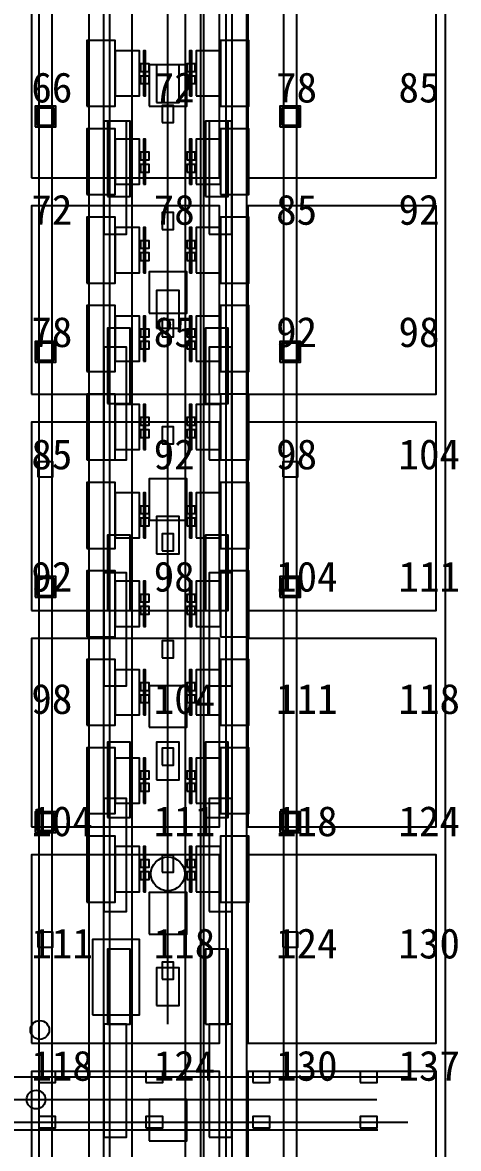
# Model space of a CAD drawing. Header units: metres. Extents: x -1640 to 1560, y -268 to 2338.
# Drawn here: x 274.5 to 297.7, y 1382.4 to 1442.2 of the extents above; entities that cross this region are included whole.
import ezdxf

# ---------------------------------------------------------------- set-up
doc = ezdxf.new("R2010")
doc.units = ezdxf.units.M
for name, color, linetype in [('1F_EHS_EXTINGUISHER_HYDRANT_CABINET_CONCEPT', 1, 'Continuous'), ('1F_PUMP', 2, 'Continuous'), ('1F_SCR', 3, 'Continuous'), ('1F_STRUCT_COLUMN', 8, 'Continuous'), ('1F_ZONE', 3, 'Continuous'), ('2F_CSF_LATERAL_RACK_CONCEPT', 9, 'Continuous'), ('2F_RFG', 5, 'Continuous'), ('2F_STRUCT_COLUMN', 8, 'Continuous'), ('2F_VMB', 6, 'Continuous'), ('2F_ZONE', 3, 'Continuous'), ('3F_CLEANROOM_OVERHEAD_PIPE_DUCT_CONCEPT', 9, 'Continuous'), ('3F_EHS_EGRESS_DIST_M', 2, 'Continuous'), ('3F_EHS_EXTINGUISHER_HYDRANT_CABINET_CONCEPT', 1, 'Continuous'), ('3F_EHS_GAS_DETECTOR', 6, 'Continuous'), ('3F_FOUP', 5, 'Continuous'), ('3F_METRO', 2, 'Continuous'), ('3F_OHT', 9, 'Continuous'), ('3F_OHTV', 1, 'Continuous'), ('3F_STK', 3, 'Continuous'), ('3F_STRUCT_COLUMN', 8, 'Continuous'), ('3F_TBAR', 6, 'Continuous'), ('3F_ZONE', 3, 'Continuous'), ('4F_FFU', 1, 'Continuous'), ('4F_STRUCT_PLENUM_TRUSS_CONCEPT', 9, 'Continuous'), ('4F_ZONE', 3, 'Continuous'), ('5F_EHS_EXTINGUISHER_HYDRANT_CABINET_CONCEPT', 1, 'Continuous'), ('5F_PUMP', 2, 'Continuous'), ('5F_SCR', 3, 'Continuous'), ('5F_STRUCT_COLUMN', 8, 'Continuous'), ('5F_ZONE', 3, 'Continuous'), ('6F_CSF_LATERAL_RACK_CONCEPT', 9, 'Continuous'), ('6F_RFG', 5, 'Continuous'), ('6F_STRUCT_COLUMN', 8, 'Continuous'), ('6F_VMB', 6, 'Continuous'), ('6F_ZONE', 3, 'Continuous'), ('7F_CLEANROOM_OVERHEAD_PIPE_DUCT_CONCEPT', 9, 'Continuous'), ('7F_EHS_EGRESS_DIST_M', 2, 'Continuous'), ('7F_EHS_EXTINGUISHER_HYDRANT_CABINET_CONCEPT', 1, 'Continuous'), ('7F_EHS_GAS_DETECTOR', 6, 'Continuous'), ('7F_FOUP', 5, 'Continuous'), ('7F_METRO', 2, 'Continuous'), ('7F_OHT', 9, 'Continuous'), ('7F_OHTV', 1, 'Continuous'), ('7F_STK', 3, 'Continuous'), ('7F_STRUCT_COLUMN', 8, 'Continuous'), ('7F_TBAR', 6, 'Continuous'), ('7F_ZONE', 3, 'Continuous'), ('8F_FFU', 1, 'Continuous'), ('8F_STRUCT_PLENUM_TRUSS_CONCEPT', 9, 'Continuous'), ('8F_ZONE', 3, 'Continuous'), ('UTIL_GAS.BULK_CONCEPT', 2, 'Continuous'), ('UTIL_PCW.R_CONCEPT', 1, 'Continuous'), ('UTIL_PCW.S_CONCEPT', 6, 'Continuous')]:
    doc.layers.add(name, color=color, linetype=linetype)

msp = doc.modelspace()

# ---------------------------------------------------------------- linework, layer by layer
at = {"layer": '1F_EHS_EXTINGUISHER_HYDRANT_CABINET_CONCEPT'}
msp.add_circle((275.25, 1385), 0.5, dxfattribs=at)
at = {"layer": '1F_PUMP'}
for points in [[(279.05, 1433), (280.25, 1433), (280.25, 1437), (279.05, 1437)], [(284.25, 1433), (285.45, 1433), (285.45, 1437), (284.25, 1437)], [(279.05, 1422), (280.25, 1422), (280.25, 1426), (279.05, 1426)], [(284.25, 1422), (285.45, 1422), (285.45, 1426), (284.25, 1426)], [(279.05, 1411), (280.25, 1411), (280.25, 1415), (279.05, 1415)], [(284.25, 1411), (285.45, 1411), (285.45, 1415), (284.25, 1415)], [(279.05, 1400), (280.25, 1400), (280.25, 1404), (279.05, 1404)], [(284.25, 1400), (285.45, 1400), (285.45, 1404), (284.25, 1404)], [(279.05, 1389), (280.25, 1389), (280.25, 1393), (279.05, 1393)], [(284.25, 1389), (285.45, 1389), (285.45, 1393), (284.25, 1393)]]:
    msp.add_lwpolyline(points, close=True, dxfattribs=at)
at = {"layer": '1F_SCR'}
for points in [[(281.25, 1437.8), (283.25, 1437.8), (283.25, 1440), (281.25, 1440)], [(281.25, 1426.8), (283.25, 1426.8), (283.25, 1429), (281.25, 1429)], [(281.25, 1415.8), (283.25, 1415.8), (283.25, 1418), (281.25, 1418)], [(281.25, 1404.8), (283.25, 1404.8), (283.25, 1407), (281.25, 1407)], [(281.25, 1393.8), (283.25, 1393.8), (283.25, 1396), (281.25, 1396)], [(281.25, 1382.8), (283.25, 1382.8), (283.25, 1385), (281.25, 1385)]]:
    msp.add_lwpolyline(points, close=True, dxfattribs=at)
at = {"layer": '1F_STRUCT_COLUMN'}
for points in [[(275.2, 1436.7), (276.3, 1436.7), (276.3, 1437.8), (275.2, 1437.8)], [(288.2, 1436.7), (289.3, 1436.7), (289.3, 1437.8), (288.2, 1437.8)], [(275.2, 1424.2), (276.3, 1424.2), (276.3, 1425.3), (275.2, 1425.3)], [(288.2, 1424.2), (289.3, 1424.2), (289.3, 1425.3), (288.2, 1425.3)], [(275.2, 1411.7), (276.3, 1411.7), (276.3, 1412.8), (275.2, 1412.8)], [(288.2, 1411.7), (289.3, 1411.7), (289.3, 1412.8), (288.2, 1412.8)], [(275.2, 1399.2), (276.3, 1399.2), (276.3, 1400.3), (275.2, 1400.3)], [(288.2, 1399.2), (289.3, 1399.2), (289.3, 1400.3), (288.2, 1400.3)]]:
    msp.add_lwpolyline(points, close=True, dxfattribs=at)
at = {"layer": '1F_ZONE'}
msp.add_lwpolyline([(20.5, 1306), (297, 1306), (297, 1464), (20.5, 1464)], close=True, dxfattribs=at)
at = {"layer": '2F_CSF_LATERAL_RACK_CONCEPT'}
for points in [[(278.05, 1310), (278.85, 1310), (278.85, 1460), (278.05, 1460)], [(285.65, 1310), (286.45, 1310), (286.45, 1460), (285.65, 1460)]]:
    msp.add_lwpolyline(points, close=True, dxfattribs=at)
at = {"layer": '2F_RFG'}
for points in [[(278.85, 1431), (280.05, 1431), (280.05, 1437), (278.85, 1437)], [(284.45, 1431), (285.65, 1431), (285.65, 1437), (284.45, 1437)], [(278.85, 1419), (280.05, 1419), (280.05, 1425), (278.85, 1425)], [(284.45, 1419), (285.65, 1419), (285.65, 1425), (284.45, 1425)], [(278.85, 1407), (280.05, 1407), (280.05, 1413), (278.85, 1413)], [(284.45, 1407), (285.65, 1407), (285.65, 1413), (284.45, 1413)], [(278.85, 1395), (280.05, 1395), (280.05, 1401), (278.85, 1401)], [(284.45, 1395), (285.65, 1395), (285.65, 1401), (284.45, 1401)], [(278.85, 1383), (280.05, 1383), (280.05, 1389), (278.85, 1389)], [(284.45, 1383), (285.65, 1383), (285.65, 1389), (284.45, 1389)]]:
    msp.add_lwpolyline(points, close=True, dxfattribs=at)
at = {"layer": '2F_STRUCT_COLUMN'}
for points in [[(275.3, 1436.8), (276.2, 1436.8), (276.2, 1437.7), (275.3, 1437.7)], [(288.3, 1436.8), (289.2, 1436.8), (289.2, 1437.7), (288.3, 1437.7)], [(275.3, 1424.3), (276.2, 1424.3), (276.2, 1425.2), (275.3, 1425.2)], [(288.3, 1424.3), (289.2, 1424.3), (289.2, 1425.2), (288.3, 1425.2)], [(275.3, 1411.8), (276.2, 1411.8), (276.2, 1412.7), (275.3, 1412.7)], [(288.3, 1411.8), (289.2, 1411.8), (289.2, 1412.7), (288.3, 1412.7)], [(275.3, 1399.3), (276.2, 1399.3), (276.2, 1400.2), (275.3, 1400.2)], [(288.3, 1399.3), (289.2, 1399.3), (289.2, 1400.2), (288.3, 1400.2)]]:
    msp.add_lwpolyline(points, close=True, dxfattribs=at)
at = {"layer": '2F_VMB'}
for points in [[(281.65, 1438), (282.85, 1438), (282.85, 1440), (281.65, 1440)], [(281.65, 1426), (282.85, 1426), (282.85, 1428), (281.65, 1428)], [(281.65, 1414), (282.85, 1414), (282.85, 1416), (281.65, 1416)], [(281.65, 1402), (282.85, 1402), (282.85, 1404), (281.65, 1404)], [(281.65, 1390), (282.85, 1390), (282.85, 1392), (281.65, 1392)]]:
    msp.add_lwpolyline(points, close=True, dxfattribs=at)
at = {"layer": '2F_ZONE'}
msp.add_lwpolyline([(20.5, 1306), (297, 1306), (297, 1464), (20.5, 1464)], close=True, dxfattribs=at)
at = {"layer": '3F_CLEANROOM_OVERHEAD_PIPE_DUCT_CONCEPT'}
for points in [[(279.15, 1309), (280.35, 1309), (280.35, 1461), (279.15, 1461)], [(284.15, 1309), (285.35, 1309), (285.35, 1461), (284.15, 1461)]]:
    msp.add_lwpolyline(points, close=True, dxfattribs=at)
at = {"layer": '3F_EHS_EXTINGUISHER_HYDRANT_CABINET_CONCEPT'}
msp.add_circle((275.45, 1388.7), 0.5, dxfattribs=at)
at = {"layer": '3F_EHS_GAS_DETECTOR'}
msp.add_circle((282.25, 1397), 0.9, dxfattribs=at)
at = {"layer": '3F_FOUP'}
for points in [[(280.8, 1439.65), (281.25, 1439.65), (281.25, 1440.05), (280.8, 1440.05)], [(283.25, 1439.65), (283.7, 1439.65), (283.7, 1440.05), (283.25, 1440.05)], [(280.8, 1439), (281.25, 1439), (281.25, 1439.4), (280.8, 1439.4)], [(283.25, 1439), (283.7, 1439), (283.7, 1439.4), (283.25, 1439.4)], [(280.8, 1434.95), (281.25, 1434.95), (281.25, 1435.35), (280.8, 1435.35)], [(283.25, 1434.95), (283.7, 1434.95), (283.7, 1435.35), (283.25, 1435.35)], [(280.8, 1434.3), (281.25, 1434.3), (281.25, 1434.7), (280.8, 1434.7)], [(283.25, 1434.3), (283.7, 1434.3), (283.7, 1434.7), (283.25, 1434.7)], [(280.8, 1430.25), (281.25, 1430.25), (281.25, 1430.65), (280.8, 1430.65)], [(283.25, 1430.25), (283.7, 1430.25), (283.7, 1430.65), (283.25, 1430.65)], [(280.8, 1429.6), (281.25, 1429.6), (281.25, 1430), (280.8, 1430)], [(283.25, 1429.6), (283.7, 1429.6), (283.7, 1430), (283.25, 1430)], [(280.8, 1425.55), (281.25, 1425.55), (281.25, 1425.95), (280.8, 1425.95)], [(283.25, 1425.55), (283.7, 1425.55), (283.7, 1425.95), (283.25, 1425.95)], [(280.8, 1424.9), (281.25, 1424.9), (281.25, 1425.3), (280.8, 1425.3)], [(283.25, 1424.9), (283.7, 1424.9), (283.7, 1425.3), (283.25, 1425.3)], [(280.8, 1420.85), (281.25, 1420.85), (281.25, 1421.25), (280.8, 1421.25)], [(283.25, 1420.85), (283.7, 1420.85), (283.7, 1421.25), (283.25, 1421.25)], [(280.8, 1420.2), (281.25, 1420.2), (281.25, 1420.6), (280.8, 1420.6)], [(283.25, 1420.2), (283.7, 1420.2), (283.7, 1420.6), (283.25, 1420.6)], [(280.8, 1416.15), (281.25, 1416.15), (281.25, 1416.55), (280.8, 1416.55)], [(283.25, 1416.15), (283.7, 1416.15), (283.7, 1416.55), (283.25, 1416.55)], [(280.8, 1415.5), (281.25, 1415.5), (281.25, 1415.9), (280.8, 1415.9)], [(283.25, 1415.5), (283.7, 1415.5), (283.7, 1415.9), (283.25, 1415.9)], [(280.8, 1411.45), (281.25, 1411.45), (281.25, 1411.85), (280.8, 1411.85)], [(283.25, 1411.45), (283.7, 1411.45), (283.7, 1411.85), (283.25, 1411.85)], [(280.8, 1410.8), (281.25, 1410.8), (281.25, 1411.2), (280.8, 1411.2)], [(283.25, 1410.8), (283.7, 1410.8), (283.7, 1411.2), (283.25, 1411.2)], [(280.8, 1406.75), (281.25, 1406.75), (281.25, 1407.15), (280.8, 1407.15)], [(283.25, 1406.75), (283.7, 1406.75), (283.7, 1407.15), (283.25, 1407.15)], [(280.8, 1406.1), (281.25, 1406.1), (281.25, 1406.5), (280.8, 1406.5)], [(283.25, 1406.1), (283.7, 1406.1), (283.7, 1406.5), (283.25, 1406.5)], [(280.8, 1402.05), (281.25, 1402.05), (281.25, 1402.45), (280.8, 1402.45)], [(283.25, 1402.05), (283.7, 1402.05), (283.7, 1402.45), (283.25, 1402.45)], [(280.8, 1401.4), (281.25, 1401.4), (281.25, 1401.8), (280.8, 1401.8)], [(283.25, 1401.4), (283.7, 1401.4), (283.7, 1401.8), (283.25, 1401.8)], [(280.8, 1397.35), (281.25, 1397.35), (281.25, 1397.75), (280.8, 1397.75)], [(283.25, 1397.35), (283.7, 1397.35), (283.7, 1397.75), (283.25, 1397.75)], [(280.8, 1396.7), (281.25, 1396.7), (281.25, 1397.1), (280.8, 1397.1)], [(283.25, 1396.7), (283.7, 1396.7), (283.7, 1397.1), (283.25, 1397.1)]]:
    msp.add_lwpolyline(points, close=True, dxfattribs=at)
at = {"layer": '3F_METRO'}
for points in [[(277.95, 1437.8), (279.45, 1437.8), (279.45, 1441.3), (277.95, 1441.3)], [(285.05, 1437.8), (286.55, 1437.8), (286.55, 1441.3), (285.05, 1441.3)], [(279.45, 1438.35), (280.75, 1438.35), (280.75, 1440.75), (279.45, 1440.75)], [(283.75, 1438.35), (285.05, 1438.35), (285.05, 1440.75), (283.75, 1440.75)], [(277.95, 1433.1), (279.45, 1433.1), (279.45, 1436.6), (277.95, 1436.6)], [(285.05, 1433.1), (286.55, 1433.1), (286.55, 1436.6), (285.05, 1436.6)], [(279.45, 1433.65), (280.75, 1433.65), (280.75, 1436.05), (279.45, 1436.05)], [(283.75, 1433.65), (285.05, 1433.65), (285.05, 1436.05), (283.75, 1436.05)], [(277.95, 1428.4), (279.45, 1428.4), (279.45, 1431.9), (277.95, 1431.9)], [(285.05, 1428.4), (286.55, 1428.4), (286.55, 1431.9), (285.05, 1431.9)], [(279.45, 1428.95), (280.75, 1428.95), (280.75, 1431.35), (279.45, 1431.35)], [(283.75, 1428.95), (285.05, 1428.95), (285.05, 1431.35), (283.75, 1431.35)], [(277.95, 1423.7), (279.45, 1423.7), (279.45, 1427.2), (277.95, 1427.2)], [(285.05, 1423.7), (286.55, 1423.7), (286.55, 1427.2), (285.05, 1427.2)], [(279.45, 1424.25), (280.75, 1424.25), (280.75, 1426.65), (279.45, 1426.65)], [(283.75, 1424.25), (285.05, 1424.25), (285.05, 1426.65), (283.75, 1426.65)], [(277.95, 1419), (279.45, 1419), (279.45, 1422.5), (277.95, 1422.5)], [(285.05, 1419), (286.55, 1419), (286.55, 1422.5), (285.05, 1422.5)], [(279.45, 1419.55), (280.75, 1419.55), (280.75, 1421.95), (279.45, 1421.95)], [(283.75, 1419.55), (285.05, 1419.55), (285.05, 1421.95), (283.75, 1421.95)], [(277.95, 1414.3), (279.45, 1414.3), (279.45, 1417.8), (277.95, 1417.8)], [(279.45, 1414.85), (280.75, 1414.85), (280.75, 1417.25), (279.45, 1417.25)], [(283.75, 1414.85), (285.05, 1414.85), (285.05, 1417.25), (283.75, 1417.25)], [(285.05, 1414.3), (286.55, 1414.3), (286.55, 1417.8), (285.05, 1417.8)], [(277.95, 1409.6), (279.45, 1409.6), (279.45, 1413.1), (277.95, 1413.1)], [(285.05, 1409.6), (286.55, 1409.6), (286.55, 1413.1), (285.05, 1413.1)], [(279.45, 1410.15), (280.75, 1410.15), (280.75, 1412.55), (279.45, 1412.55)], [(283.75, 1410.15), (285.05, 1410.15), (285.05, 1412.55), (283.75, 1412.55)], [(277.95, 1404.9), (279.45, 1404.9), (279.45, 1408.4), (277.95, 1408.4)], [(285.05, 1404.9), (286.55, 1404.9), (286.55, 1408.4), (285.05, 1408.4)], [(279.45, 1405.45), (280.75, 1405.45), (280.75, 1407.85), (279.45, 1407.85)], [(283.75, 1405.45), (285.05, 1405.45), (285.05, 1407.85), (283.75, 1407.85)], [(277.95, 1400.2), (279.45, 1400.2), (279.45, 1403.7), (277.95, 1403.7)], [(285.05, 1400.2), (286.55, 1400.2), (286.55, 1403.7), (285.05, 1403.7)], [(279.45, 1400.75), (280.75, 1400.75), (280.75, 1403.15), (279.45, 1403.15)], [(283.75, 1400.75), (285.05, 1400.75), (285.05, 1403.15), (283.75, 1403.15)], [(277.95, 1395.5), (279.45, 1395.5), (279.45, 1399), (277.95, 1399)], [(285.05, 1395.5), (286.55, 1395.5), (286.55, 1399), (285.05, 1399)], [(279.45, 1396.05), (280.75, 1396.05), (280.75, 1398.45), (279.45, 1398.45)], [(283.75, 1396.05), (285.05, 1396.05), (285.05, 1398.45), (283.75, 1398.45)]]:
    msp.add_lwpolyline(points, close=True, dxfattribs=at)
at = {"layer": '3F_OHT'}
for p, q in [((282.25, 1389), (282.25, 1461)), ((22.5, 1386.2), (295, 1386.2)), ((22.5, 1383.8), (295, 1383.8))]:
    msp.add_line(p, q, dxfattribs=at)
at = {"layer": '3F_OHTV'}
for points in [[(281.95, 1436.94), (282.55, 1436.94), (282.55, 1437.84), (281.95, 1437.84)], [(281.95, 1431.25), (282.55, 1431.25), (282.55, 1432.15), (281.95, 1432.15)], [(281.95, 1425.55), (282.55, 1425.55), (282.55, 1426.45), (281.95, 1426.45)], [(281.95, 1419.86), (282.55, 1419.86), (282.55, 1420.76), (281.95, 1420.76)], [(281.95, 1414.17), (282.55, 1414.17), (282.55, 1415.07), (281.95, 1415.07)], [(281.95, 1408.48), (282.55, 1408.48), (282.55, 1409.38), (281.95, 1409.38)], [(281.95, 1402.78), (282.55, 1402.78), (282.55, 1403.68), (281.95, 1403.68)], [(281.95, 1397.09), (282.55, 1397.09), (282.55, 1397.99), (281.95, 1397.99)], [(281.95, 1391.4), (282.55, 1391.4), (282.55, 1392.3), (281.95, 1392.3)], [(275.39, 1385.9), (276.29, 1385.9), (276.29, 1386.5), (275.39, 1386.5)], [(281.08, 1385.9), (281.98, 1385.9), (281.98, 1386.5), (281.08, 1386.5)], [(286.77, 1385.9), (287.67, 1385.9), (287.67, 1386.5), (286.77, 1386.5)], [(292.47, 1385.9), (293.37, 1385.9), (293.37, 1386.5), (292.47, 1386.5)], [(275.39, 1383.5), (276.29, 1383.5), (276.29, 1384.1), (275.39, 1384.1)], [(281.08, 1383.5), (281.98, 1383.5), (281.98, 1384.1), (281.08, 1384.1)], [(286.77, 1383.5), (287.67, 1383.5), (287.67, 1384.1), (286.77, 1384.1)], [(292.47, 1383.5), (293.37, 1383.5), (293.37, 1384.1), (292.47, 1384.1)]]:
    msp.add_lwpolyline(points, close=True, dxfattribs=at)
at = {"layer": '3F_STK'}
msp.add_lwpolyline([(278.25, 1389.5), (280.75, 1389.5), (280.75, 1393.5), (278.25, 1393.5)], close=True, dxfattribs=at)
at = {"layer": '3F_STRUCT_COLUMN'}
for points in [[(275.35, 1418.1), (276.15, 1418.1), (276.15, 1418.9), (275.35, 1418.9)], [(288.35, 1418.1), (289.15, 1418.1), (289.15, 1418.9), (288.35, 1418.9)], [(275.35, 1393.1), (276.15, 1393.1), (276.15, 1393.9), (275.35, 1393.9)], [(288.35, 1393.1), (289.15, 1393.1), (289.15, 1393.9), (288.35, 1393.9)]]:
    msp.add_lwpolyline(points, close=True, dxfattribs=at)
at = {"layer": '3F_TBAR'}
for points in [[(280.95, 1438.35), (281.07, 1438.35), (281.07, 1440.75), (280.95, 1440.75)], [(283.4, 1438.35), (283.52, 1438.35), (283.52, 1440.75), (283.4, 1440.75)], [(280.95, 1433.65), (281.07, 1433.65), (281.07, 1436.05), (280.95, 1436.05)], [(283.4, 1433.65), (283.52, 1433.65), (283.52, 1436.05), (283.4, 1436.05)], [(280.95, 1428.95), (281.07, 1428.95), (281.07, 1431.35), (280.95, 1431.35)], [(283.4, 1428.95), (283.52, 1428.95), (283.52, 1431.35), (283.4, 1431.35)], [(280.95, 1424.25), (281.07, 1424.25), (281.07, 1426.65), (280.95, 1426.65)], [(283.4, 1424.25), (283.52, 1424.25), (283.52, 1426.65), (283.4, 1426.65)], [(280.95, 1419.55), (281.07, 1419.55), (281.07, 1421.95), (280.95, 1421.95)], [(283.4, 1419.55), (283.52, 1419.55), (283.52, 1421.95), (283.4, 1421.95)], [(280.95, 1414.85), (281.07, 1414.85), (281.07, 1417.25), (280.95, 1417.25)], [(283.4, 1414.85), (283.52, 1414.85), (283.52, 1417.25), (283.4, 1417.25)], [(280.95, 1410.15), (281.07, 1410.15), (281.07, 1412.55), (280.95, 1412.55)], [(283.4, 1410.15), (283.52, 1410.15), (283.52, 1412.55), (283.4, 1412.55)], [(280.95, 1405.45), (281.07, 1405.45), (281.07, 1407.85), (280.95, 1407.85)], [(283.4, 1405.45), (283.52, 1405.45), (283.52, 1407.85), (283.4, 1407.85)], [(280.95, 1400.75), (281.07, 1400.75), (281.07, 1403.15), (280.95, 1403.15)], [(283.4, 1400.75), (283.52, 1400.75), (283.52, 1403.15), (283.4, 1403.15)], [(280.95, 1396.05), (281.07, 1396.05), (281.07, 1398.45), (280.95, 1398.45)], [(283.4, 1396.05), (283.52, 1396.05), (283.52, 1398.45), (283.4, 1398.45)]]:
    msp.add_lwpolyline(points, close=True, dxfattribs=at)
at = {"layer": '3F_ZONE'}
msp.add_lwpolyline([(20.5, 1306), (297, 1306), (297, 1464), (20.5, 1464)], close=True, dxfattribs=at)
at = {"layer": '4F_FFU'}
for points in [[(275, 1434), (285, 1434), (285, 1444), (275, 1444)], [(286.5, 1434), (296.5, 1434), (296.5, 1444), (286.5, 1444)], [(275, 1422.5), (285, 1422.5), (285, 1432.5), (275, 1432.5)], [(286.5, 1422.5), (296.5, 1422.5), (296.5, 1432.5), (286.5, 1432.5)], [(275, 1411), (285, 1411), (285, 1421), (275, 1421)], [(286.5, 1411), (296.5, 1411), (296.5, 1421), (286.5, 1421)], [(275, 1399.5), (285, 1399.5), (285, 1409.5), (275, 1409.5)], [(286.5, 1399.5), (296.5, 1399.5), (296.5, 1409.5), (286.5, 1409.5)], [(275, 1388), (285, 1388), (285, 1398), (275, 1398)], [(286.5, 1388), (296.5, 1388), (296.5, 1398), (286.5, 1398)], [(275, 1376.5), (285, 1376.5), (285, 1386.5), (275, 1386.5)], [(286.5, 1376.5), (296.5, 1376.5), (296.5, 1386.5), (286.5, 1386.5)]]:
    msp.add_lwpolyline(points, close=True, dxfattribs=at)
at = {"layer": '4F_STRUCT_PLENUM_TRUSS_CONCEPT'}
for points in [[(275.4, 1306), (276.1, 1306), (276.1, 1464), (275.4, 1464)], [(288.4, 1306), (289.1, 1306), (289.1, 1464), (288.4, 1464)]]:
    msp.add_lwpolyline(points, close=True, dxfattribs=at)
at = {"layer": '4F_ZONE'}
msp.add_lwpolyline([(20.5, 1306), (297, 1306), (297, 1464), (20.5, 1464)], close=True, dxfattribs=at)
at = {"layer": '5F_EHS_EXTINGUISHER_HYDRANT_CABINET_CONCEPT'}
msp.add_circle((275.25, 1385), 0.5, dxfattribs=at)
at = {"layer": '5F_PUMP'}
for points in [[(279.05, 1433), (280.25, 1433), (280.25, 1437), (279.05, 1437)], [(284.25, 1433), (285.45, 1433), (285.45, 1437), (284.25, 1437)], [(279.05, 1422), (280.25, 1422), (280.25, 1426), (279.05, 1426)], [(284.25, 1422), (285.45, 1422), (285.45, 1426), (284.25, 1426)], [(279.05, 1411), (280.25, 1411), (280.25, 1415), (279.05, 1415)], [(284.25, 1411), (285.45, 1411), (285.45, 1415), (284.25, 1415)], [(279.05, 1400), (280.25, 1400), (280.25, 1404), (279.05, 1404)], [(284.25, 1400), (285.45, 1400), (285.45, 1404), (284.25, 1404)], [(279.05, 1389), (280.25, 1389), (280.25, 1393), (279.05, 1393)], [(284.25, 1389), (285.45, 1389), (285.45, 1393), (284.25, 1393)]]:
    msp.add_lwpolyline(points, close=True, dxfattribs=at)
at = {"layer": '5F_SCR'}
for points in [[(281.25, 1437.8), (283.25, 1437.8), (283.25, 1440), (281.25, 1440)], [(281.25, 1426.8), (283.25, 1426.8), (283.25, 1429), (281.25, 1429)], [(281.25, 1415.8), (283.25, 1415.8), (283.25, 1418), (281.25, 1418)], [(281.25, 1404.8), (283.25, 1404.8), (283.25, 1407), (281.25, 1407)], [(281.25, 1393.8), (283.25, 1393.8), (283.25, 1396), (281.25, 1396)], [(281.25, 1382.8), (283.25, 1382.8), (283.25, 1385), (281.25, 1385)]]:
    msp.add_lwpolyline(points, close=True, dxfattribs=at)
at = {"layer": '5F_STRUCT_COLUMN'}
for points in [[(275.2, 1436.7), (276.3, 1436.7), (276.3, 1437.8), (275.2, 1437.8)], [(288.2, 1436.7), (289.3, 1436.7), (289.3, 1437.8), (288.2, 1437.8)], [(275.2, 1424.2), (276.3, 1424.2), (276.3, 1425.3), (275.2, 1425.3)], [(288.2, 1424.2), (289.3, 1424.2), (289.3, 1425.3), (288.2, 1425.3)], [(275.2, 1411.7), (276.3, 1411.7), (276.3, 1412.8), (275.2, 1412.8)], [(288.2, 1411.7), (289.3, 1411.7), (289.3, 1412.8), (288.2, 1412.8)], [(275.2, 1399.2), (276.3, 1399.2), (276.3, 1400.3), (275.2, 1400.3)], [(288.2, 1399.2), (289.3, 1399.2), (289.3, 1400.3), (288.2, 1400.3)]]:
    msp.add_lwpolyline(points, close=True, dxfattribs=at)
at = {"layer": '5F_ZONE'}
msp.add_lwpolyline([(20.5, 1306), (297, 1306), (297, 1464), (20.5, 1464)], close=True, dxfattribs=at)
at = {"layer": '6F_CSF_LATERAL_RACK_CONCEPT'}
for points in [[(278.05, 1310), (278.85, 1310), (278.85, 1460), (278.05, 1460)], [(285.65, 1310), (286.45, 1310), (286.45, 1460), (285.65, 1460)]]:
    msp.add_lwpolyline(points, close=True, dxfattribs=at)
at = {"layer": '6F_RFG'}
for points in [[(278.85, 1431), (280.05, 1431), (280.05, 1437), (278.85, 1437)], [(284.45, 1431), (285.65, 1431), (285.65, 1437), (284.45, 1437)], [(278.85, 1419), (280.05, 1419), (280.05, 1425), (278.85, 1425)], [(284.45, 1419), (285.65, 1419), (285.65, 1425), (284.45, 1425)], [(278.85, 1407), (280.05, 1407), (280.05, 1413), (278.85, 1413)], [(284.45, 1407), (285.65, 1407), (285.65, 1413), (284.45, 1413)], [(278.85, 1395), (280.05, 1395), (280.05, 1401), (278.85, 1401)], [(284.45, 1395), (285.65, 1395), (285.65, 1401), (284.45, 1401)], [(278.85, 1383), (280.05, 1383), (280.05, 1389), (278.85, 1389)], [(284.45, 1383), (285.65, 1383), (285.65, 1389), (284.45, 1389)]]:
    msp.add_lwpolyline(points, close=True, dxfattribs=at)
at = {"layer": '6F_STRUCT_COLUMN'}
for points in [[(275.3, 1436.8), (276.2, 1436.8), (276.2, 1437.7), (275.3, 1437.7)], [(288.3, 1436.8), (289.2, 1436.8), (289.2, 1437.7), (288.3, 1437.7)], [(275.3, 1424.3), (276.2, 1424.3), (276.2, 1425.2), (275.3, 1425.2)], [(288.3, 1424.3), (289.2, 1424.3), (289.2, 1425.2), (288.3, 1425.2)], [(275.3, 1411.8), (276.2, 1411.8), (276.2, 1412.7), (275.3, 1412.7)], [(288.3, 1411.8), (289.2, 1411.8), (289.2, 1412.7), (288.3, 1412.7)], [(275.3, 1399.3), (276.2, 1399.3), (276.2, 1400.2), (275.3, 1400.2)], [(288.3, 1399.3), (289.2, 1399.3), (289.2, 1400.2), (288.3, 1400.2)]]:
    msp.add_lwpolyline(points, close=True, dxfattribs=at)
at = {"layer": '6F_VMB'}
for points in [[(281.65, 1438), (282.85, 1438), (282.85, 1440), (281.65, 1440)], [(281.65, 1426), (282.85, 1426), (282.85, 1428), (281.65, 1428)], [(281.65, 1414), (282.85, 1414), (282.85, 1416), (281.65, 1416)], [(281.65, 1402), (282.85, 1402), (282.85, 1404), (281.65, 1404)], [(281.65, 1390), (282.85, 1390), (282.85, 1392), (281.65, 1392)]]:
    msp.add_lwpolyline(points, close=True, dxfattribs=at)
at = {"layer": '6F_ZONE'}
msp.add_lwpolyline([(20.5, 1306), (297, 1306), (297, 1464), (20.5, 1464)], close=True, dxfattribs=at)
at = {"layer": '7F_CLEANROOM_OVERHEAD_PIPE_DUCT_CONCEPT'}
for points in [[(279.15, 1309), (280.35, 1309), (280.35, 1461), (279.15, 1461)], [(284.15, 1309), (285.35, 1309), (285.35, 1461), (284.15, 1461)]]:
    msp.add_lwpolyline(points, close=True, dxfattribs=at)
at = {"layer": '7F_EHS_EXTINGUISHER_HYDRANT_CABINET_CONCEPT'}
msp.add_circle((275.45, 1388.7), 0.5, dxfattribs=at)
at = {"layer": '7F_EHS_GAS_DETECTOR'}
msp.add_circle((282.25, 1397), 0.9, dxfattribs=at)
at = {"layer": '7F_FOUP'}
for points in [[(280.8, 1439.65), (281.25, 1439.65), (281.25, 1440.05), (280.8, 1440.05)], [(283.25, 1439.65), (283.7, 1439.65), (283.7, 1440.05), (283.25, 1440.05)], [(280.8, 1439), (281.25, 1439), (281.25, 1439.4), (280.8, 1439.4)], [(283.25, 1439), (283.7, 1439), (283.7, 1439.4), (283.25, 1439.4)], [(280.8, 1434.95), (281.25, 1434.95), (281.25, 1435.35), (280.8, 1435.35)], [(283.25, 1434.95), (283.7, 1434.95), (283.7, 1435.35), (283.25, 1435.35)], [(280.8, 1434.3), (281.25, 1434.3), (281.25, 1434.7), (280.8, 1434.7)], [(283.25, 1434.3), (283.7, 1434.3), (283.7, 1434.7), (283.25, 1434.7)], [(280.8, 1430.25), (281.25, 1430.25), (281.25, 1430.65), (280.8, 1430.65)], [(283.25, 1430.25), (283.7, 1430.25), (283.7, 1430.65), (283.25, 1430.65)], [(280.8, 1429.6), (281.25, 1429.6), (281.25, 1430), (280.8, 1430)], [(283.25, 1429.6), (283.7, 1429.6), (283.7, 1430), (283.25, 1430)], [(280.8, 1425.55), (281.25, 1425.55), (281.25, 1425.95), (280.8, 1425.95)], [(283.25, 1425.55), (283.7, 1425.55), (283.7, 1425.95), (283.25, 1425.95)], [(280.8, 1424.9), (281.25, 1424.9), (281.25, 1425.3), (280.8, 1425.3)], [(283.25, 1424.9), (283.7, 1424.9), (283.7, 1425.3), (283.25, 1425.3)], [(280.8, 1420.85), (281.25, 1420.85), (281.25, 1421.25), (280.8, 1421.25)], [(283.25, 1420.85), (283.7, 1420.85), (283.7, 1421.25), (283.25, 1421.25)], [(280.8, 1420.2), (281.25, 1420.2), (281.25, 1420.6), (280.8, 1420.6)], [(283.25, 1420.2), (283.7, 1420.2), (283.7, 1420.6), (283.25, 1420.6)], [(280.8, 1416.15), (281.25, 1416.15), (281.25, 1416.55), (280.8, 1416.55)], [(283.25, 1416.15), (283.7, 1416.15), (283.7, 1416.55), (283.25, 1416.55)], [(280.8, 1415.5), (281.25, 1415.5), (281.25, 1415.9), (280.8, 1415.9)], [(283.25, 1415.5), (283.7, 1415.5), (283.7, 1415.9), (283.25, 1415.9)], [(280.8, 1411.45), (281.25, 1411.45), (281.25, 1411.85), (280.8, 1411.85)], [(283.25, 1411.45), (283.7, 1411.45), (283.7, 1411.85), (283.25, 1411.85)], [(280.8, 1410.8), (281.25, 1410.8), (281.25, 1411.2), (280.8, 1411.2)], [(283.25, 1410.8), (283.7, 1410.8), (283.7, 1411.2), (283.25, 1411.2)], [(280.8, 1406.75), (281.25, 1406.75), (281.25, 1407.15), (280.8, 1407.15)], [(283.25, 1406.75), (283.7, 1406.75), (283.7, 1407.15), (283.25, 1407.15)], [(280.8, 1406.1), (281.25, 1406.1), (281.25, 1406.5), (280.8, 1406.5)], [(283.25, 1406.1), (283.7, 1406.1), (283.7, 1406.5), (283.25, 1406.5)], [(280.8, 1402.05), (281.25, 1402.05), (281.25, 1402.45), (280.8, 1402.45)], [(283.25, 1402.05), (283.7, 1402.05), (283.7, 1402.45), (283.25, 1402.45)], [(280.8, 1401.4), (281.25, 1401.4), (281.25, 1401.8), (280.8, 1401.8)], [(283.25, 1401.4), (283.7, 1401.4), (283.7, 1401.8), (283.25, 1401.8)], [(280.8, 1397.35), (281.25, 1397.35), (281.25, 1397.75), (280.8, 1397.75)], [(283.25, 1397.35), (283.7, 1397.35), (283.7, 1397.75), (283.25, 1397.75)], [(280.8, 1396.7), (281.25, 1396.7), (281.25, 1397.1), (280.8, 1397.1)], [(283.25, 1396.7), (283.7, 1396.7), (283.7, 1397.1), (283.25, 1397.1)]]:
    msp.add_lwpolyline(points, close=True, dxfattribs=at)
at = {"layer": '7F_METRO'}
for points in [[(277.95, 1437.8), (279.45, 1437.8), (279.45, 1441.3), (277.95, 1441.3)], [(285.05, 1437.8), (286.55, 1437.8), (286.55, 1441.3), (285.05, 1441.3)], [(279.45, 1438.35), (280.75, 1438.35), (280.75, 1440.75), (279.45, 1440.75)], [(283.75, 1438.35), (285.05, 1438.35), (285.05, 1440.75), (283.75, 1440.75)], [(277.95, 1433.1), (279.45, 1433.1), (279.45, 1436.6), (277.95, 1436.6)], [(285.05, 1433.1), (286.55, 1433.1), (286.55, 1436.6), (285.05, 1436.6)], [(279.45, 1433.65), (280.75, 1433.65), (280.75, 1436.05), (279.45, 1436.05)], [(283.75, 1433.65), (285.05, 1433.65), (285.05, 1436.05), (283.75, 1436.05)], [(277.95, 1428.4), (279.45, 1428.4), (279.45, 1431.9), (277.95, 1431.9)], [(285.05, 1428.4), (286.55, 1428.4), (286.55, 1431.9), (285.05, 1431.9)], [(279.45, 1428.95), (280.75, 1428.95), (280.75, 1431.35), (279.45, 1431.35)], [(283.75, 1428.95), (285.05, 1428.95), (285.05, 1431.35), (283.75, 1431.35)], [(277.95, 1423.7), (279.45, 1423.7), (279.45, 1427.2), (277.95, 1427.2)], [(285.05, 1423.7), (286.55, 1423.7), (286.55, 1427.2), (285.05, 1427.2)], [(279.45, 1424.25), (280.75, 1424.25), (280.75, 1426.65), (279.45, 1426.65)], [(283.75, 1424.25), (285.05, 1424.25), (285.05, 1426.65), (283.75, 1426.65)], [(277.95, 1419), (279.45, 1419), (279.45, 1422.5), (277.95, 1422.5)], [(285.05, 1419), (286.55, 1419), (286.55, 1422.5), (285.05, 1422.5)], [(279.45, 1419.55), (280.75, 1419.55), (280.75, 1421.95), (279.45, 1421.95)], [(283.75, 1419.55), (285.05, 1419.55), (285.05, 1421.95), (283.75, 1421.95)], [(277.95, 1414.3), (279.45, 1414.3), (279.45, 1417.8), (277.95, 1417.8)], [(279.45, 1414.85), (280.75, 1414.85), (280.75, 1417.25), (279.45, 1417.25)], [(283.75, 1414.85), (285.05, 1414.85), (285.05, 1417.25), (283.75, 1417.25)], [(285.05, 1414.3), (286.55, 1414.3), (286.55, 1417.8), (285.05, 1417.8)], [(277.95, 1409.6), (279.45, 1409.6), (279.45, 1413.1), (277.95, 1413.1)], [(285.05, 1409.6), (286.55, 1409.6), (286.55, 1413.1), (285.05, 1413.1)], [(279.45, 1410.15), (280.75, 1410.15), (280.75, 1412.55), (279.45, 1412.55)], [(283.75, 1410.15), (285.05, 1410.15), (285.05, 1412.55), (283.75, 1412.55)], [(277.95, 1404.9), (279.45, 1404.9), (279.45, 1408.4), (277.95, 1408.4)], [(285.05, 1404.9), (286.55, 1404.9), (286.55, 1408.4), (285.05, 1408.4)], [(279.45, 1405.45), (280.75, 1405.45), (280.75, 1407.85), (279.45, 1407.85)], [(283.75, 1405.45), (285.05, 1405.45), (285.05, 1407.85), (283.75, 1407.85)], [(277.95, 1400.2), (279.45, 1400.2), (279.45, 1403.7), (277.95, 1403.7)], [(285.05, 1400.2), (286.55, 1400.2), (286.55, 1403.7), (285.05, 1403.7)], [(279.45, 1400.75), (280.75, 1400.75), (280.75, 1403.15), (279.45, 1403.15)], [(283.75, 1400.75), (285.05, 1400.75), (285.05, 1403.15), (283.75, 1403.15)], [(277.95, 1395.5), (279.45, 1395.5), (279.45, 1399), (277.95, 1399)], [(285.05, 1395.5), (286.55, 1395.5), (286.55, 1399), (285.05, 1399)], [(279.45, 1396.05), (280.75, 1396.05), (280.75, 1398.45), (279.45, 1398.45)], [(283.75, 1396.05), (285.05, 1396.05), (285.05, 1398.45), (283.75, 1398.45)]]:
    msp.add_lwpolyline(points, close=True, dxfattribs=at)
at = {"layer": '7F_OHT'}
for p, q in [((282.25, 1389), (282.25, 1461)), ((22.5, 1386.2), (295, 1386.2)), ((22.5, 1383.8), (295, 1383.8))]:
    msp.add_line(p, q, dxfattribs=at)
at = {"layer": '7F_OHTV'}
for points in [[(281.95, 1436.94), (282.55, 1436.94), (282.55, 1437.84), (281.95, 1437.84)], [(281.95, 1431.25), (282.55, 1431.25), (282.55, 1432.15), (281.95, 1432.15)], [(281.95, 1425.55), (282.55, 1425.55), (282.55, 1426.45), (281.95, 1426.45)], [(281.95, 1419.86), (282.55, 1419.86), (282.55, 1420.76), (281.95, 1420.76)], [(281.95, 1414.17), (282.55, 1414.17), (282.55, 1415.07), (281.95, 1415.07)], [(281.95, 1408.48), (282.55, 1408.48), (282.55, 1409.38), (281.95, 1409.38)], [(281.95, 1402.78), (282.55, 1402.78), (282.55, 1403.68), (281.95, 1403.68)], [(281.95, 1397.09), (282.55, 1397.09), (282.55, 1397.99), (281.95, 1397.99)], [(281.95, 1391.4), (282.55, 1391.4), (282.55, 1392.3), (281.95, 1392.3)], [(275.39, 1385.9), (276.29, 1385.9), (276.29, 1386.5), (275.39, 1386.5)], [(281.08, 1385.9), (281.98, 1385.9), (281.98, 1386.5), (281.08, 1386.5)], [(286.77, 1385.9), (287.67, 1385.9), (287.67, 1386.5), (286.77, 1386.5)], [(292.47, 1385.9), (293.37, 1385.9), (293.37, 1386.5), (292.47, 1386.5)], [(275.39, 1383.5), (276.29, 1383.5), (276.29, 1384.1), (275.39, 1384.1)], [(281.08, 1383.5), (281.98, 1383.5), (281.98, 1384.1), (281.08, 1384.1)], [(286.77, 1383.5), (287.67, 1383.5), (287.67, 1384.1), (286.77, 1384.1)], [(292.47, 1383.5), (293.37, 1383.5), (293.37, 1384.1), (292.47, 1384.1)]]:
    msp.add_lwpolyline(points, close=True, dxfattribs=at)
at = {"layer": '7F_STK'}
msp.add_lwpolyline([(278.25, 1389.5), (280.75, 1389.5), (280.75, 1393.5), (278.25, 1393.5)], close=True, dxfattribs=at)
at = {"layer": '7F_STRUCT_COLUMN'}
for points in [[(275.35, 1418.1), (276.15, 1418.1), (276.15, 1418.9), (275.35, 1418.9)], [(288.35, 1418.1), (289.15, 1418.1), (289.15, 1418.9), (288.35, 1418.9)], [(275.35, 1393.1), (276.15, 1393.1), (276.15, 1393.9), (275.35, 1393.9)], [(288.35, 1393.1), (289.15, 1393.1), (289.15, 1393.9), (288.35, 1393.9)]]:
    msp.add_lwpolyline(points, close=True, dxfattribs=at)
at = {"layer": '7F_TBAR'}
for points in [[(280.95, 1438.35), (281.07, 1438.35), (281.07, 1440.75), (280.95, 1440.75)], [(283.4, 1438.35), (283.52, 1438.35), (283.52, 1440.75), (283.4, 1440.75)], [(280.95, 1433.65), (281.07, 1433.65), (281.07, 1436.05), (280.95, 1436.05)], [(283.4, 1433.65), (283.52, 1433.65), (283.52, 1436.05), (283.4, 1436.05)], [(280.95, 1428.95), (281.07, 1428.95), (281.07, 1431.35), (280.95, 1431.35)], [(283.4, 1428.95), (283.52, 1428.95), (283.52, 1431.35), (283.4, 1431.35)], [(280.95, 1424.25), (281.07, 1424.25), (281.07, 1426.65), (280.95, 1426.65)], [(283.4, 1424.25), (283.52, 1424.25), (283.52, 1426.65), (283.4, 1426.65)], [(280.95, 1419.55), (281.07, 1419.55), (281.07, 1421.95), (280.95, 1421.95)], [(283.4, 1419.55), (283.52, 1419.55), (283.52, 1421.95), (283.4, 1421.95)], [(280.95, 1414.85), (281.07, 1414.85), (281.07, 1417.25), (280.95, 1417.25)], [(283.4, 1414.85), (283.52, 1414.85), (283.52, 1417.25), (283.4, 1417.25)], [(280.95, 1410.15), (281.07, 1410.15), (281.07, 1412.55), (280.95, 1412.55)], [(283.4, 1410.15), (283.52, 1410.15), (283.52, 1412.55), (283.4, 1412.55)], [(280.95, 1405.45), (281.07, 1405.45), (281.07, 1407.85), (280.95, 1407.85)], [(283.4, 1405.45), (283.52, 1405.45), (283.52, 1407.85), (283.4, 1407.85)], [(280.95, 1400.75), (281.07, 1400.75), (281.07, 1403.15), (280.95, 1403.15)], [(283.4, 1400.75), (283.52, 1400.75), (283.52, 1403.15), (283.4, 1403.15)], [(280.95, 1396.05), (281.07, 1396.05), (281.07, 1398.45), (280.95, 1398.45)], [(283.4, 1396.05), (283.52, 1396.05), (283.52, 1398.45), (283.4, 1398.45)]]:
    msp.add_lwpolyline(points, close=True, dxfattribs=at)
at = {"layer": '7F_ZONE'}
msp.add_lwpolyline([(20.5, 1306), (297, 1306), (297, 1464), (20.5, 1464)], close=True, dxfattribs=at)
at = {"layer": '8F_FFU'}
for points in [[(275, 1434), (285, 1434), (285, 1444), (275, 1444)], [(286.5, 1434), (296.5, 1434), (296.5, 1444), (286.5, 1444)], [(275, 1422.5), (285, 1422.5), (285, 1432.5), (275, 1432.5)], [(286.5, 1422.5), (296.5, 1422.5), (296.5, 1432.5), (286.5, 1432.5)], [(275, 1411), (285, 1411), (285, 1421), (275, 1421)], [(286.5, 1411), (296.5, 1411), (296.5, 1421), (286.5, 1421)], [(275, 1399.5), (285, 1399.5), (285, 1409.5), (275, 1409.5)], [(286.5, 1399.5), (296.5, 1399.5), (296.5, 1409.5), (286.5, 1409.5)], [(275, 1388), (285, 1388), (285, 1398), (275, 1398)], [(286.5, 1388), (296.5, 1388), (296.5, 1398), (286.5, 1398)], [(275, 1376.5), (285, 1376.5), (285, 1386.5), (275, 1386.5)], [(286.5, 1376.5), (296.5, 1376.5), (296.5, 1386.5), (286.5, 1386.5)]]:
    msp.add_lwpolyline(points, close=True, dxfattribs=at)
at = {"layer": '8F_STRUCT_PLENUM_TRUSS_CONCEPT'}
for points in [[(275.4, 1306), (276.1, 1306), (276.1, 1464), (275.4, 1464)], [(288.4, 1306), (289.1, 1306), (289.1, 1464), (288.4, 1464)]]:
    msp.add_lwpolyline(points, close=True, dxfattribs=at)
at = {"layer": '8F_ZONE'}
msp.add_lwpolyline([(20.5, 1306), (297, 1306), (297, 1464), (20.5, 1464)], close=True, dxfattribs=at)
at = {"layer": 'UTIL_GAS.BULK_CONCEPT'}
msp.add_line((-276.35, 1385), (293.35, 1385), dxfattribs=at)
msp.add_line((-276.35, 1385), (293.35, 1385), dxfattribs=at)
at = {"layer": 'UTIL_PCW.R_CONCEPT'}
for p, q in [((283.995, 1311.78), (283.995, 1458.23)), ((283.995, 1311.78), (283.995, 1458.23)), ((-276.4, 1383.4), (293.4, 1383.4)), ((-276.4, 1383.4), (293.4, 1383.4))]:
    msp.add_line(p, q, dxfattribs=at)
at = {"layer": 'UTIL_PCW.S_CONCEPT'}
msp.add_line((283.195, 1311.78), (283.195, 1458.23), dxfattribs=at)
msp.add_line((283.195, 1311.78), (283.195, 1458.23), dxfattribs=at)

# ---------------------------------------------------------------- texts
at = {"layer": '3F_EHS_EGRESS_DIST_M'}
for s, p in [('66', (275, 1438)), ('72', (281.5, 1438)), ('78', (288, 1438)), ('85', (294.5, 1438)), ('72', (275, 1431.5)), ('78', (281.5, 1431.5)), ('85', (288, 1431.5)), ('92', (294.5, 1431.5)), ('78', (275, 1425)), ('85', (281.5, 1425)), ('92', (288, 1425)), ('98', (294.5, 1425)), ('85', (275, 1418.5)), ('92', (281.5, 1418.5)), ('98', (288, 1418.5)), ('104', (294.5, 1418.5)), ('92', (275, 1412)), ('98', (281.5, 1412)), ('104', (288, 1412)), ('111', (294.5, 1412)), ('98', (275, 1405.5)), ('104', (281.5, 1405.5)), ('118', (294.5, 1405.5)), ('111', (288, 1405.5)), ('104', (275, 1399)), ('111', (281.5, 1399)), ('118', (288, 1399)), ('124', (294.5, 1399)), ('111', (275, 1392.5)), ('118', (281.5, 1392.5)), ('124', (288, 1392.5)), ('130', (294.5, 1392.5)), ('118', (275, 1386)), ('124', (281.5, 1386)), ('130', (288, 1386)), ('137', (294.5, 1386))]:
    msp.add_text(s, height=1.6, dxfattribs=at).set_placement(p)
at = {"layer": '7F_EHS_EGRESS_DIST_M'}
for s, p in [('66', (275, 1438)), ('72', (281.5, 1438)), ('78', (288, 1438)), ('85', (294.5, 1438)), ('72', (275, 1431.5)), ('78', (281.5, 1431.5)), ('85', (288, 1431.5)), ('92', (294.5, 1431.5)), ('78', (275, 1425)), ('85', (281.5, 1425)), ('92', (288, 1425)), ('98', (294.5, 1425)), ('85', (275, 1418.5)), ('92', (281.5, 1418.5)), ('98', (288, 1418.5)), ('104', (294.5, 1418.5)), ('92', (275, 1412)), ('98', (281.5, 1412)), ('104', (288, 1412)), ('111', (294.5, 1412)), ('98', (275, 1405.5)), ('104', (281.5, 1405.5)), ('118', (294.5, 1405.5)), ('111', (288, 1405.5)), ('104', (275, 1399)), ('111', (281.5, 1399)), ('118', (288, 1399)), ('124', (294.5, 1399)), ('111', (275, 1392.5)), ('118', (281.5, 1392.5)), ('124', (288, 1392.5)), ('130', (294.5, 1392.5)), ('118', (275, 1386)), ('124', (281.5, 1386)), ('130', (288, 1386)), ('137', (294.5, 1386))]:
    msp.add_text(s, height=1.6, dxfattribs=at).set_placement(p)

doc.saveas('drawing.dxf')
